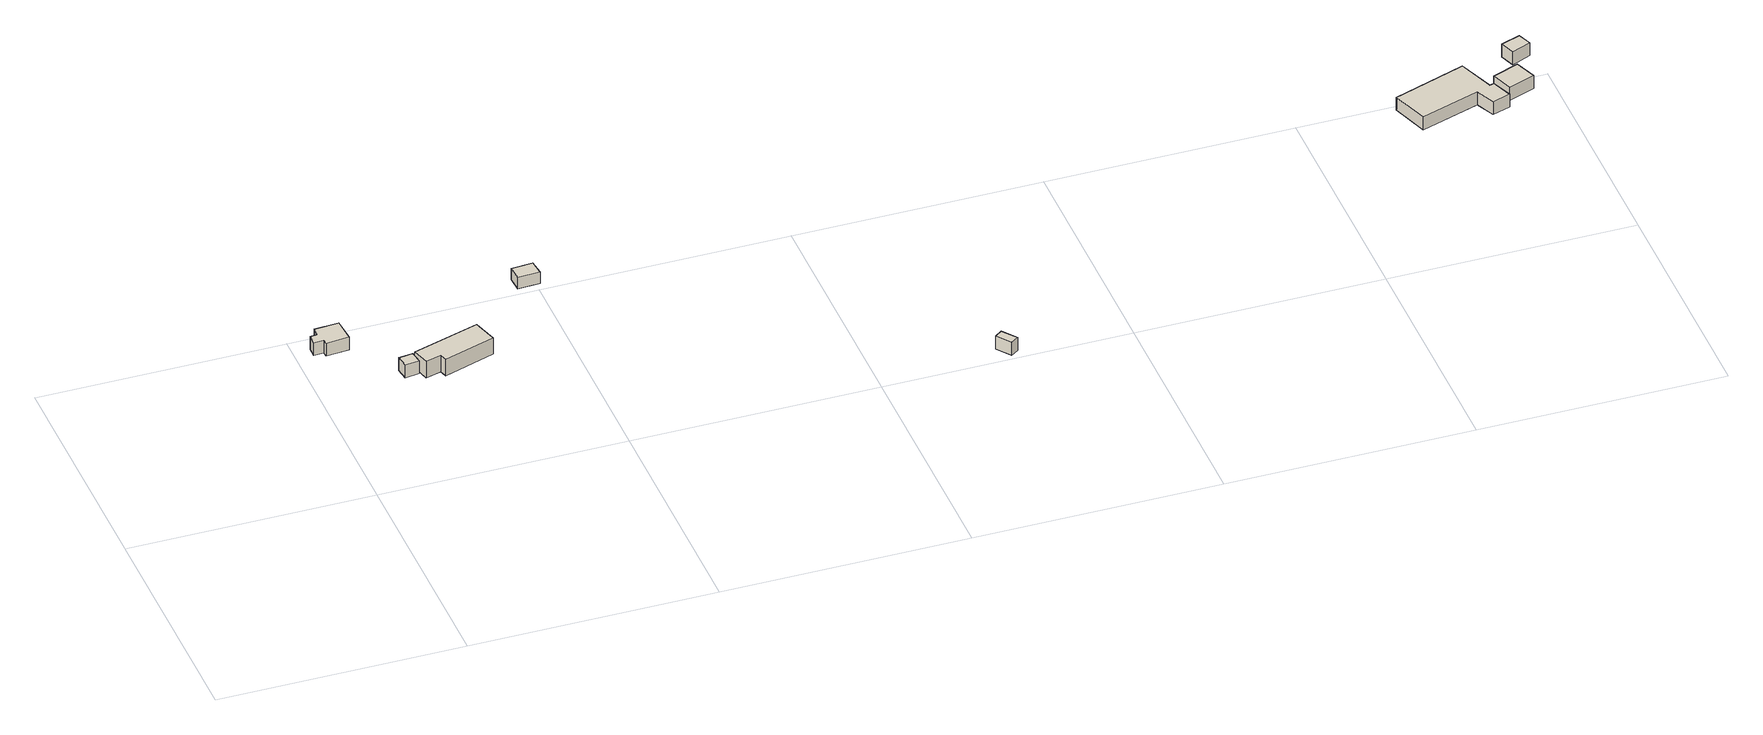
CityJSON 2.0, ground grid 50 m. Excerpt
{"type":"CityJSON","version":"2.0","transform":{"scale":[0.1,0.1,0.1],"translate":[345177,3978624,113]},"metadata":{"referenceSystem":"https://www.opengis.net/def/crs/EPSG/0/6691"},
"CityObjects":{
"building1":{"type":"Building","attributes":{"土砂災害警戒区域.現象区分":"1","土砂災害警戒区域.区域区分":"1","measuredHeight":3},"geometry":[{"type":"Solid","lod":"1","boundaries":[[[[0,1,2,3,4,5,6,7]],[[6,8,9,7]],[[5,10,8,6]],[[4,11,10,5]],[[3,12,11,4]],[[2,13,12,3]],[[1,14,13,2]],[[0,15,14,1]],[[7,9,15,0]],[[8,10,11,12,13,14,15,9]]]]}]},
"building2":{"type":"Building","attributes":{"土砂災害警戒区域.現象区分":"1","土砂災害警戒区域.区域区分":"1","measuredHeight":3},"geometry":[{"type":"Solid","lod":"1","boundaries":[[[[16,17,18,19]],[[18,20,21,19]],[[17,22,20,18]],[[16,23,22,17]],[[19,21,23,16]],[[20,22,23,21]]]]}]},
"building3":{"type":"Building","attributes":{"土砂災害警戒区域.現象区分":"1","土砂災害警戒区域.区域区分":"1","measuredHeight":3.8},"geometry":[{"type":"Solid","lod":"1","boundaries":[[[[24,25,26,27,28,29]],[[28,30,31,29]],[[27,32,30,28]],[[26,33,32,27]],[[25,34,33,26]],[[24,35,34,25]],[[29,31,35,24]],[[30,32,33,34,35,31]]]]}]},
"building4":{"type":"Building","attributes":{"土砂災害警戒区域.現象区分":"1","土砂災害警戒区域.区域区分":"2","measuredHeight":2.6},"geometry":[{"type":"Solid","lod":"1","boundaries":[[[[36,37,38,39]],[[38,40,41,39]],[[37,42,40,38]],[[36,43,42,37]],[[39,41,43,36]],[[40,42,43,41]]]]}]},
"building5":{"type":"Building","attributes":{"measuredHeight":3},"geometry":[{"type":"Solid","lod":"1","boundaries":[[[[44,45,46,47]],[[46,48,49,47]],[[45,50,48,46]],[[44,51,50,45]],[[47,49,51,44]],[[48,50,51,49]]]]}]},
"building6":{"type":"Building","attributes":{"measuredHeight":3},"geometry":[{"type":"Solid","lod":"1","boundaries":[[[[52,53,54,55,56,57,58,59]],[[58,60,61,59]],[[57,62,60,58]],[[56,63,62,57]],[[55,64,63,56]],[[54,65,64,55]],[[53,66,65,54]],[[52,67,66,53]],[[59,61,67,52]],[[60,62,63,64,65,66,67,61]]]]}]},
"building7":{"type":"Building","attributes":{"measuredHeight":3},"geometry":[{"type":"Solid","lod":"1","boundaries":[[[[68,69,70,71]],[[70,72,73,71]],[[69,74,72,70]],[[68,75,74,69]],[[71,73,75,68]],[[72,74,75,73]]]]}]},
"building8":{"type":"Building","attributes":{"measuredHeight":3},"geometry":[{"type":"Solid","lod":"1","boundaries":[[[[76,77,78,79]],[[78,80,81,79]],[[77,82,80,78]],[[76,83,82,77]],[[79,81,83,76]],[[80,82,83,81]]]]}]}
},
"vertices":[
[74,419,61],[77,371,61],[30,367,61],[29,377,61],[9,376,61],[9,397,61],[23,398,61],[24,416,61],[23,398,91],[24,416,91],[9,397,91],[9,376,91],[29,377,91],[30,367,91],[77,371,91],[74,419,91],
[191,337,18],[195,311,18],[166,307,18],[162,333,18],[166,307,48],[162,333,48],[195,311,48],[191,337,48],
[337,391,3],[352,341,3],[246,307,3],[241,322,3],[209,313,3],[199,349,3],[209,313,41],[199,349,41],[241,322,41],[246,307,41],[352,341,41],[337,391,41],
[486,496,47],[489,464,47],[444,462,47],[442,493,47],[444,462,73],[442,493,73],[489,464,73],[486,496,73],
[1255,50,4],[1278,21,4],[1262,10,4],[1240,39,4],[1262,10,34],[1240,39,34],[1278,21,34],[1255,50,34],
[2169,414,63],[2318,465,63],[2346,391,63],[2355,394,63],[2371,352,63],[2334,340,63],[2317,379,63],[2195,339,63],[2317,379,93],[2195,339,93],[2334,340,93],[2371,352,93],[2355,394,93],[2346,391,93],[2318,465,93],[2169,414,93],
[2415,432,66],[2432,388,66],[2377,367,66],[2361,411,66],[2377,367,96],[2361,411,96],[2432,388,96],[2415,432,96],
[2441,493,83],[2452,465,83],[2412,449,83],[2401,479,83],[2412,449,113],[2401,479,113],[2452,465,113],[2441,493,113]
]}
